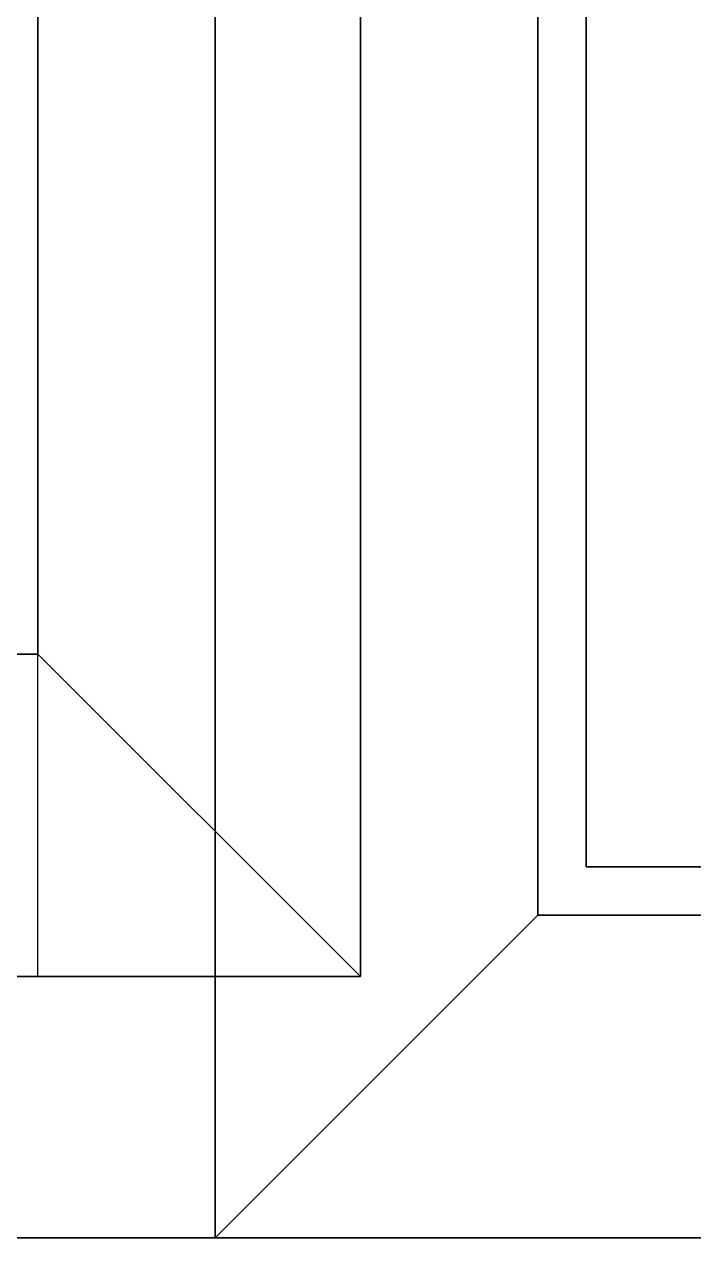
# Model space of a CAD drawing. Extents: x 0 to 4956, y -4930 to 0.
# Drawn here: x 913.8 to 1121.4, y -4930 to -4553.7 of the extents above; entities that cross this region are included whole.
import ezdxf

# ---------------------------------------------------------------- set-up
doc = ezdxf.new("R2010")
doc.units = 0
for name, color, linetype in [('LAYER0', 7, 'CONTINUOUS'), ('LAYER21', 7, 'CONTINUOUS'), ('LAYER22', 7, 'CONTINUOUS'), ('LAYER24', 7, 'CONTINUOUS'), ('LAYER25', 7, 'CONTINUOUS'), ('LAYER90', 7, 'CONTINUOUS')]:
    doc.layers.add(name, color=color, linetype=linetype)

msp = doc.modelspace()

# ---------------------------------------------------------------- linework, layer by layer
at = {"layer": 'LAYER0', "invisible_edges": 1}
for points in [[(4956, 0), (0, -4930), (0, 0), (4956, 0)], [(4956, -4930, 5), (0, 0, 5), (0, -4930, 5), (4956, -4930, 5)], [(0, 0, 5), (4956, -4930, 5), (4956, 0, 5), (0, 0, 5)], [(0, -4930), (4956, 0), (4956, -4930), (0, -4930)], [(4956, -4930, 5), (0, -4930), (4956, -4930), (4956, -4930, 5)], [(0, -4930), (4956, -4930, 5), (0, -4930, 5), (0, -4930)]]:
    msp.add_3dface(points, dxfattribs=at)
at = {"layer": 'LAYER21'}
for points, invisible_edges in [([(1018, -4849, 2599), (100, -4749, 2599), (0, -4849, 2599), (1018, -4849, 2599)], 1), ([(918, -4749, 2156), (100, -4749, 2599), (918, -4749, 2599), (918, -4749, 2156)], 1), ([(100, -4749, 2599), (918, -4749, 2156), (100, -4749, 2156), (100, -4749, 2599)], 1), ([(100, -4749, 2599), (1018, -4849, 2599), (918, -4749, 2599), (100, -4749, 2599)], 1), ([(918, -4749, 5), (1018, -4849, 2599), (1018, -4849, 5), (918, -4749, 5)], 1), ([(1018, -4849, 2599), (918, -4749, 5), (918, -4749, 2599), (1018, -4849, 2599)], 1), ([(0, -4849, 2599), (100, -4849, 2156), (1018, -4849, 2599), (0, -4849, 2599)], 3), ([(918, -4849, 2156), (1018, -4849, 2599), (100, -4849, 2156), (918, -4849, 2156)], 3), ([(918, -4849, 5), (1018, -4849, 2599), (918, -4849, 2156), (918, -4849, 5)], 3), ([(1018, -4849, 2599), (918, -4849, 5), (1018, -4849, 5), (1018, -4849, 2599)], 1)]:
    msp.add_3dface(points, dxfattribs=dict(at, invisible_edges=invisible_edges))
msp.add_3dface([(1018, -4849, 5), (918, -4849, 5), (918, -4749, 5), (1018, -4849, 5)], dxfattribs=at)
at = {"layer": 'LAYER22', "invisible_edges": 1}
for points in [[(1018, -4338, 5), (918, -4749, 5), (918, -4238, 5), (1018, -4338, 5)], [(918, -4238, 2599), (918, -4749, 5), (918, -4749, 2599), (918, -4238, 2599)], [(918, -4749, 5), (918, -4238, 2599), (918, -4238, 5), (918, -4749, 5)], [(1018, -4849, 2599), (918, -4238, 2599), (918, -4749, 2599), (1018, -4849, 2599)], [(918, -4238, 2599), (1018, -4849, 2599), (1018, -4338, 2599), (918, -4238, 2599)], [(918, -4749, 5), (1018, -4338, 5), (1018, -4849, 5), (918, -4749, 5)], [(1018, -4338, 5), (1018, -4849, 2599), (1018, -4849, 5), (1018, -4338, 5)], [(1018, -4849, 2599), (1018, -4338, 5), (1018, -4338, 2599), (1018, -4849, 2599)], [(918, -4749, 2599), (1018, -4849, 5), (1018, -4849, 2599), (918, -4749, 2599)], [(1018, -4849, 5), (918, -4749, 2599), (918, -4749, 5), (1018, -4849, 5)]]:
    msp.add_3dface(points, dxfattribs=at)
at = {"layer": 'LAYER24', "invisible_edges": 1}
for points in [[(1073, -4238, 5), (973, -4930, 5), (973, -4338, 5), (1073, -4238, 5)], [(973, -4930, 5), (1073, -4238, 5), (1073, -4830, 5), (973, -4930, 5)], [(1073, -4238, 5), (1073, -4830, 2599), (1073, -4830, 5), (1073, -4238, 5)], [(1073, -4830, 2599), (1073, -4238, 5), (1073, -4238, 2599), (1073, -4830, 2599)], [(973, -4338, 2599), (973, -4930, 5), (973, -4930, 2599), (973, -4338, 2599)], [(973, -4930, 5), (973, -4338, 2599), (973, -4338, 5), (973, -4930, 5)], [(1073, -4830, 5), (973, -4930, 2599), (973, -4930, 5), (1073, -4830, 5)], [(973, -4930, 2599), (1073, -4830, 5), (1073, -4830, 2599), (973, -4930, 2599)]]:
    msp.add_3dface(points, dxfattribs=at)
at = {"layer": 'LAYER25', "invisible_edges": 1}
for points in [[(1073, -4830, 5), (3696, -4930, 5), (973, -4930, 5), (1073, -4830, 5)], [(1073, -4830, 2599), (973, -4930, 5), (973, -4930, 2599), (1073, -4830, 2599)], [(973, -4930, 5), (1073, -4830, 2599), (1073, -4830, 5), (973, -4930, 5)], [(3696, -4930, 5), (1073, -4830, 5), (3596, -4830, 5), (3696, -4930, 5)], [(1073, -4830, 2599), (3596, -4830, 5), (1073, -4830, 5), (1073, -4830, 2599)], [(3596, -4830, 5), (1073, -4830, 2599), (3596, -4830, 2599), (3596, -4830, 5)], [(3696, -4930, 2599), (973, -4930, 5), (3696, -4930, 5), (3696, -4930, 2599)], [(973, -4930, 5), (3696, -4930, 2599), (973, -4930, 2599), (973, -4930, 5)]]:
    msp.add_3dface(points, dxfattribs=at)
at = {"layer": 'LAYER90'}
for points, invisible_edges in [([(903, -4223, 5), (918, -4238, 5), (903, -4749, 5), (903, -4223, 5)], 3), ([(918, -4749, 115), (903, -4223, 115), (903, -4749, 115), (918, -4749, 115)], 1), ([(903, -4223, 115), (918, -4749, 115), (918, -4238, 115), (903, -4223, 115)], 5), ([(1073, -4238, 5), (1088, -4223, 5), (1073, -4830, 5), (1073, -4238, 5)], 3), ([(1073, -4830, 5), (1088, -4223, 5), (1088, -4815, 5), (1073, -4830, 5)], 5), ([(1088, -4223, 115), (1073, -4238, 115), (1088, -4815, 115), (1088, -4223, 115)], 3), ([(1088, -4223, 5), (1088, -4815, 115), (1088, -4815, 5), (1088, -4223, 5)], 1), ([(1088, -4815, 115), (1088, -4223, 5), (1088, -4223, 115), (1088, -4815, 115)], 1), ([(918, -4749, 5), (903, -4749, 5), (918, -4238, 5), (918, -4749, 5)], 2), ([(918, -4238, 5), (918, -4749, 115), (918, -4749, 5), (918, -4238, 5)], 1), ([(918, -4749, 115), (918, -4238, 5), (918, -4238, 115), (918, -4749, 115)], 1), ([(1073, -4238, 115), (1073, -4830, 5), (1073, -4830, 115), (1073, -4238, 115)], 1), ([(1073, -4830, 5), (1073, -4238, 115), (1073, -4238, 5), (1073, -4830, 5)], 1), ([(1073, -4830, 115), (1088, -4815, 115), (1073, -4238, 115), (1073, -4830, 115)], 3), ([(918, -4749, 115), (903, -4749, 5), (918, -4749, 5), (918, -4749, 115)], 1), ([(903, -4749, 5), (918, -4749, 115), (903, -4749, 115), (903, -4749, 5)], 1), ([(1073, -4830, 5), (1088, -4815, 5), (3596, -4830, 5), (1073, -4830, 5)], 3), ([(1088, -4815, 115), (1073, -4830, 115), (3596, -4830, 115), (1088, -4815, 115)], 5), ([(3596, -4830, 5), (1088, -4815, 5), (3581, -4815, 5), (3596, -4830, 5)], 5), ([(1088, -4815, 115), (3581, -4815, 5), (1088, -4815, 5), (1088, -4815, 115)], 1), ([(3581, -4815, 5), (1088, -4815, 115), (3581, -4815, 115), (3581, -4815, 5)], 1), ([(1088, -4815, 115), (3596, -4830, 115), (3581, -4815, 115), (1088, -4815, 115)], 3), ([(3596, -4830, 115), (1073, -4830, 5), (3596, -4830, 5), (3596, -4830, 115)], 1), ([(1073, -4830, 5), (3596, -4830, 115), (1073, -4830, 115), (1073, -4830, 5)], 1)]:
    msp.add_3dface(points, dxfattribs=dict(at, invisible_edges=invisible_edges))

# ---------------------------------------------------------------- meshes
at = {"layer": 'LAYER24'}
mesh = msp.add_polymesh((2, 2), dxfattribs=at)
for k, corner in enumerate([(1073, -4238, 2599), (1073, -4830, 2599), (973, -4338, 2599), (973, -4930, 2599)]):
    mesh.set_mesh_vertex(divmod(k, 2), corner)
at = {"layer": 'LAYER25'}
mesh = msp.add_polymesh((2, 2), dxfattribs=at)
for k, corner in enumerate([(1073, -4830, 2599), (3596, -4830, 2599), (973, -4930, 2599), (3696, -4930, 2599)]):
    mesh.set_mesh_vertex(divmod(k, 2), corner)

doc.saveas('drawing.dxf')
